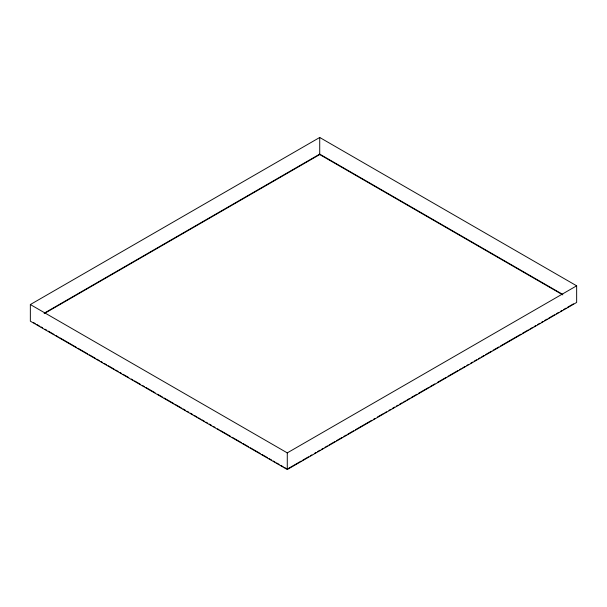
<?xml version="1.0" encoding="UTF-8"?>
<svg xmlns="http://www.w3.org/2000/svg" width="607" height="607" viewBox="0 0 607 607"><rect width="100%" height="100%" fill="white"/><g stroke="black" fill="none" stroke-linecap="round" stroke-linejoin="round"><path stroke-width="0.91" d="M30.35 304.547L319.722 137.478L576.65 285.814L576.65 302.453L287.278 469.522L30.35 321.186L30.35 304.547L287.278 452.883L576.65 285.814M44.288 313.144L319.722 154.117L562.697 294.395M44.212 313.614L319.722 154.55L562.765 294.873M288.097 468.619L301.216 461.047M302.855 460.098L308.599 456.783M310.238 455.834L311.877 454.893M314.335 453.467L315.974 452.526M317.613 451.578L320.079 450.159M321.718 449.21L323.356 448.262M324.995 447.313L327.454 445.895M329.093 444.946L334.836 441.638M336.475 440.69L342.211 437.374M343.858 436.425L346.316 435.007M347.955 434.058L353.691 430.75M355.338 429.802L371.734 420.332M373.373 419.384L375.012 418.435M377.471 417.017L383.214 413.701M384.853 412.76L386.492 411.812M388.95 410.393L390.589 409.444M392.236 408.496L394.694 407.077M396.333 406.129L397.972 405.18M399.611 404.239L402.069 402.813M403.716 401.872L405.355 400.923M406.993 399.975L409.452 398.556M411.091 397.608L416.834 394.292M418.473 393.351L428.314 387.668M429.953 386.72L434.87 383.882M437.328 382.463L446.35 377.25M447.989 376.302L457.83 370.627M459.469 369.678L461.108 368.73M462.746 367.781L465.212 366.362M466.851 365.414L468.49 364.473M470.949 363.047L472.587 362.106M474.226 361.157L476.692 359.739M478.331 358.79L479.97 357.842M481.609 356.893L484.067 355.474M485.706 354.526L491.45 351.218M493.089 350.269L498.825 346.954M500.472 346.005L520.965 334.176M522.604 333.228L528.348 329.912M529.987 328.964L532.445 327.545M534.084 326.596L535.723 325.648M537.37 324.707L539.828 323.288M541.467 322.34L543.106 321.391M544.745 320.443L547.203 319.024M548.849 318.076L554.586 314.76M556.224 313.819L558.683 312.393M560.329 311.452L561.968 310.503M563.607 309.555L566.065 308.136M567.704 307.188L573.448 303.872M33.56 322.613L35.198 323.561M36.845 324.502L39.303 325.929M40.95 326.877L42.589 327.826M45.055 329.244L46.693 330.193M48.34 331.141L54.084 334.465M55.73 335.405L58.189 336.832M59.835 337.78L76.254 347.257M77.901 348.206L87.749 353.896M89.396 354.845L95.14 358.16M96.786 359.109L99.245 360.535M100.891 361.484L102.53 362.432M104.169 363.381L106.635 364.799M108.281 365.748L114.025 369.064M115.671 370.012L118.13 371.438M119.776 372.387L121.415 373.335M123.054 374.284L128.805 377.6M131.271 379.018L132.91 379.967M134.557 380.915L140.3 384.239M142.766 385.657L144.405 386.606M146.052 387.554L155.081 392.767M157.547 394.193L162.471 397.039M164.11 397.987L173.966 403.67M175.605 404.619L181.356 407.942M182.995 408.89L185.461 410.309M187.1 411.258L188.747 412.206M190.386 413.155L192.851 414.573M194.49 415.522L196.956 416.948M198.595 417.897L200.242 418.845M201.881 419.794L204.347 421.212M205.985 422.161L207.632 423.109M209.271 424.058L211.737 425.477M213.376 426.425L215.022 427.374M217.481 428.8L219.127 429.748M220.766 430.697L230.622 436.38M232.261 437.328L241.298 442.549M242.937 443.497L248.688 446.813M250.327 447.761L260.183 453.452M261.822 454.4L267.573 457.716M269.212 458.664L271.678 460.083M273.317 461.032L274.963 461.98M276.602 462.929L279.068 464.355M280.707 465.303L283.173 466.722M284.812 467.671L286.458 468.619M319.722 137.478L319.722 154.117M287.278 452.883L287.278 469.522"/></g></svg>
